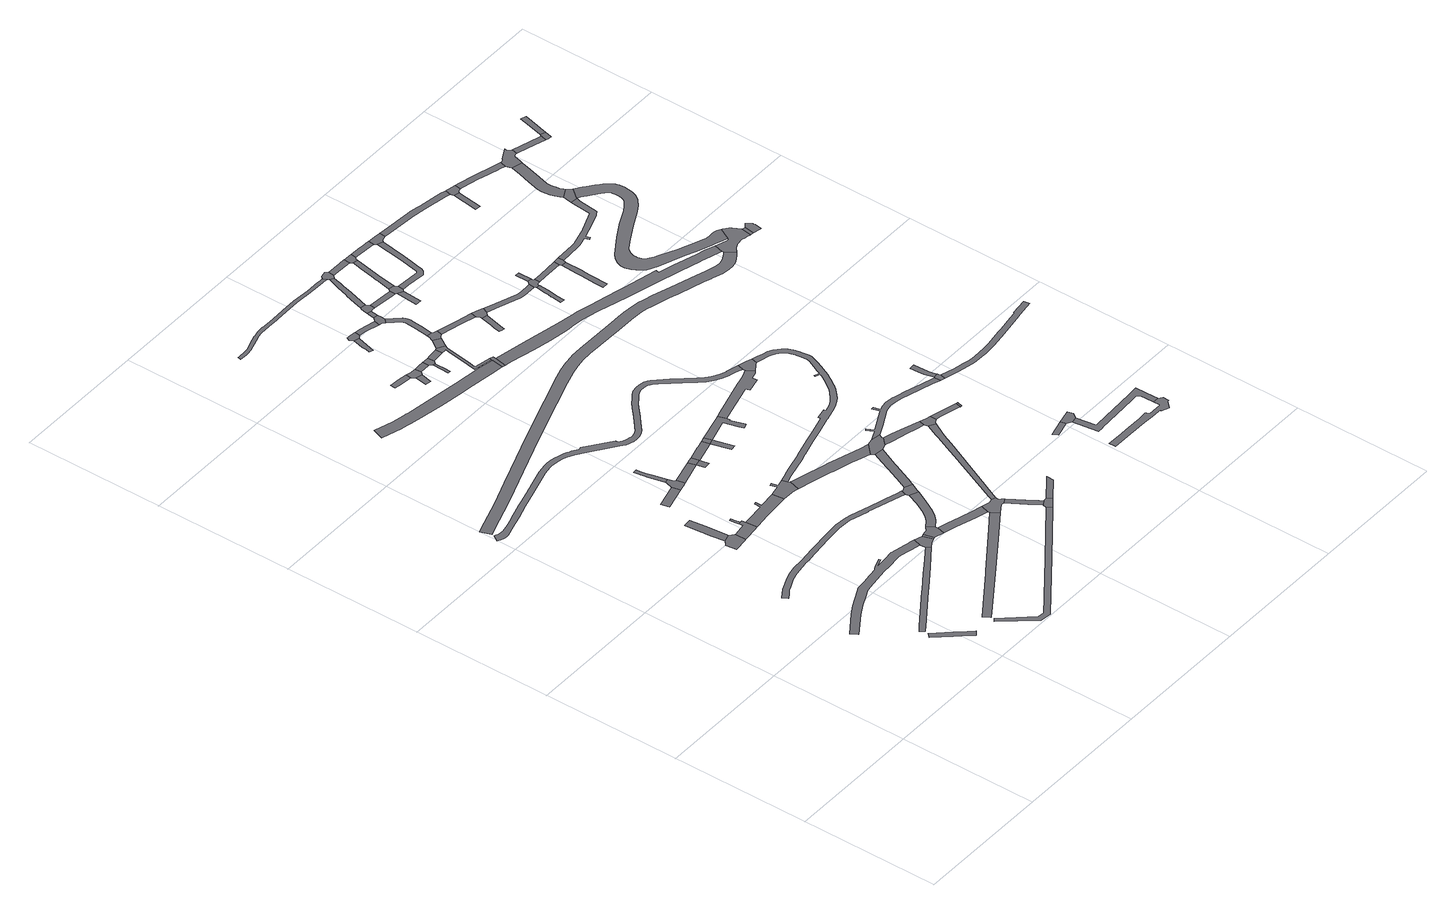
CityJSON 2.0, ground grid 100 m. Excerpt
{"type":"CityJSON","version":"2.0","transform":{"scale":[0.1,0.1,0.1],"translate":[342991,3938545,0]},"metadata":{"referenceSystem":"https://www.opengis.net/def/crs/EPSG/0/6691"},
"CityObjects":{
"road1":{"type":"Road","attributes":{"RoadStructureAttribute.sectionType":"1"},"geometry":[{"type":"MultiSurface","lod":"1","boundaries":[[[0,1,2,3,4,5,6,7]]]}]},
"road2":{"type":"Road","attributes":{"RoadStructureAttribute.sectionType":"1"},"geometry":[{"type":"MultiSurface","lod":"1","boundaries":[[[8,9,10,11,12,13,14,15,16,17,18,19,20,21,22,23,24,25,26,27,28,29,30,31,32,33,34,35,36,37,38,39,40,41,42,43,44,45]]]}]},
"road3":{"type":"Road","attributes":{"RoadStructureAttribute.sectionType":"1"},"geometry":[{"type":"MultiSurface","lod":"1","boundaries":[[[46,47,48,49,50,51,52,53,54,55,56,57,58,59]]]}]},
"road4":{"type":"Road","geometry":[{"type":"MultiSurface","lod":"1","boundaries":[[[60,61,62,63,64,65,66,67,68]]]}]},
"road5":{"type":"Road","attributes":{"RoadStructureAttribute.sectionType":"1"},"geometry":[{"type":"MultiSurface","lod":"1","boundaries":[[[69,70,71,72,66,65,73,74,75]]]}]},
"road6":{"type":"Road","geometry":[{"type":"MultiSurface","lod":"1","boundaries":[[[76,77,78,79,80,81,64,63,82,83,84]]]}]},
"road7":{"type":"Road","geometry":[{"type":"MultiSurface","lod":"1","boundaries":[[[85,86,87,88,89,79,78]]]}]},
"road8":{"type":"Road","attributes":{"RoadStructureAttribute.sectionType":"1"},"geometry":[{"type":"MultiSurface","lod":"1","boundaries":[[[90,91,92,93,94,95,96,97,98,99,100,101,102,103,104,105,106,107,108,109,110,111,112,113,114,115,116,117,118,119,120,121,122,123,124,125,126,127,128,129,130,131,132,133,134]]]}]},
"road9":{"type":"Road","attributes":{"RoadStructureAttribute.sectionType":"1"},"geometry":[{"type":"MultiSurface","lod":"1","boundaries":[[[135,136,137,138]]]}]},
"road10":{"type":"Road","attributes":{"RoadStructureAttribute.sectionType":"1"},"geometry":[{"type":"MultiSurface","lod":"1","boundaries":[[[139,140,141,142,143,144,145,146,147,148]]]}]},
"road11":{"type":"Road","geometry":[{"type":"MultiSurface","lod":"1","boundaries":[[[149,150,151,152,153,154,155,156,157,158,159,160,161,162,76,84]]]}]},
"road12":{"type":"Road","attributes":{"RoadStructureAttribute.sectionType":"1"},"geometry":[{"type":"MultiSurface","lod":"1","boundaries":[[[163,164,165,166,167,168,169,170,171,172,173,174,175,176]]]}]},
"road13":{"type":"Road","geometry":[{"type":"MultiSurface","lod":"1","boundaries":[[[177,178,179,180,181,182,183,184,185,186,187,188,135,138]]]}]},
"road14":{"type":"Road","attributes":{"RoadStructureAttribute.sectionType":"1"},"geometry":[{"type":"MultiSurface","lod":"1","boundaries":[[[189,190,191,192,193,194,195,196,197,198,199,184,183]]]}]},
"road15":{"type":"Road","geometry":[{"type":"MultiSurface","lod":"1","boundaries":[[[20,19,59,58,200,201,202,203]]]}]},
"road16":{"type":"Road","attributes":{"RoadStructureAttribute.sectionType":"1"},"geometry":[{"type":"MultiSurface","lod":"1","boundaries":[[[202,204,205,203]]]}]},
"road17":{"type":"Road","geometry":[{"type":"MultiSurface","lod":"1","boundaries":[[[206,207,208,209,210,205,204,211]]]}]},
"road18":{"type":"Road","attributes":{"RoadStructureAttribute.sectionType":"1"},"geometry":[{"type":"MultiSurface","lod":"1","boundaries":[[[212,213,180,179,212,214,215,216]]]}]},
"road19":{"type":"Road","attributes":{"RoadStructureAttribute.sectionType":"1"},"geometry":[{"type":"MultiSurface","lod":"1","boundaries":[[[217,218,219,220,221,222,223,224,225,226,227,228,229,230,231,232,233,234,235,236,237,238,239,240,241,242,243,244,245,246,247,248,249,250,251,252,253,254,255,256,257,258,259,260,261,262,263,264,265,266,267,268,269,270,271,272,273,274,275,276,277,278,279,280,281,282,283,284,285,286,287,288,289,290,291,292,293,294,295,296,297,298,299,300,301,302,303,304,305,306,307,308,309,310,311,312,313,314,315,316,317,318,319,320,321,322,323,324,325,326,327,328,329,330,331,332,333,334,335,336,337,338,339,340,341,342]]]}]},
"road20":{"type":"Road","geometry":[{"type":"MultiSurface","lod":"1","boundaries":[[[343,344,345,346,347,348,349,350,351,352,353,354,154,153,355,356,357,358]]]}]},
"road21":{"type":"Road","geometry":[{"type":"MultiSurface","lod":"1","boundaries":[[[212,216,359,360,213]]]}]},
"road22":{"type":"Road","attributes":{"function":"3","RoadStructureAttribute.sectionType":"1"},"geometry":[{"type":"MultiSurface","lod":"1","boundaries":[[[361,362,363,364,365,366,367,368,369,370,371,372,373,374,375,376,377,378,379,380,381,382]]]}]},
"road23":{"type":"Road","attributes":{"RoadStructureAttribute.sectionType":"1"},"geometry":[{"type":"MultiSurface","lod":"1","boundaries":[[[383,384,385,386,206,211,387,388,389,390]]]}]},
"road24":{"type":"Road","attributes":{"RoadStructureAttribute.sectionType":"1"},"geometry":[{"type":"MultiSurface","lod":"1","boundaries":[[[391,392,393,394,395,208,207,396,397,398,399,400]]]}]},
"road25":{"type":"Road","attributes":{"RoadStructureAttribute.sectionType":"1"},"geometry":[{"type":"MultiSurface","lod":"1","boundaries":[[[401,402,403,404,405,406,407,408]]]}]},
"road26":{"type":"Road","attributes":{"RoadStructureAttribute.sectionType":"1"},"geometry":[{"type":"MultiSurface","lod":"1","boundaries":[[[409,410,411,359,216,412,413]]]}]},
"road27":{"type":"Road","attributes":{"RoadStructureAttribute.sectionType":"1"},"geometry":[{"type":"MultiSurface","lod":"1","boundaries":[[[414,415,416,417]]]}]},
"road28":{"type":"Road","geometry":[{"type":"MultiSurface","lod":"1","boundaries":[[[418,419,408,407,414,417,420,421]]]}]},
"road29":{"type":"Road","geometry":[{"type":"MultiSurface","lod":"1","boundaries":[[[422,423,424,425,111,110,391,400]]]}]},
"road30":{"type":"Road","geometry":[{"type":"MultiSurface","lod":"1","boundaries":[[[426,427,428,412]]]}]},
"road31":{"type":"Road","geometry":[{"type":"MultiSurface","lod":"1","boundaries":[[[412,428,429,413]]]}]},
"road32":{"type":"Road","attributes":{"RoadStructureAttribute.sectionType":"1"},"geometry":[{"type":"MultiSurface","lod":"1","boundaries":[[[357,430,431,432,433,434,435,436,437,438,439,440,441,442,443,444,445,446,358]]]}]},
"road33":{"type":"Road","attributes":{"RoadStructureAttribute.sectionType":"1"},"geometry":[{"type":"MultiSurface","lod":"1","boundaries":[[[420,447,448,449,450,451,421]]]}]},
"road34":{"type":"Road","geometry":[{"type":"MultiSurface","lod":"1","boundaries":[[[143,142,452,453,454,455,456,457,458,459,460,383,390]]]}]},
"road35":{"type":"Road","geometry":[{"type":"MultiSurface","lod":"1","boundaries":[[[461,462,463,464,465,466]]]}]},
"road36":{"type":"Road","geometry":[{"type":"MultiSurface","lod":"1","boundaries":[[[450,449,466,465,467,468]]]}]},
"road37":{"type":"Road","attributes":{"RoadStructureAttribute.sectionType":"1"},"geometry":[{"type":"MultiSurface","lod":"1","boundaries":[[[469,470,471,472,473,474,475]]]}]},
"road38":{"type":"Road","geometry":[{"type":"MultiSurface","lod":"1","boundaries":[[[476,477,478,479,480,481,482,483,484,485,486,487,429,428]]]}]},
"road39":{"type":"Road","attributes":{"RoadStructureAttribute.sectionType":"1"},"geometry":[{"type":"MultiSurface","lod":"1","boundaries":[[[453,488,489,490,491,492,454]]]}]},
"road40":{"type":"Road","attributes":{"RoadStructureAttribute.sectionType":"1"},"geometry":[{"type":"MultiSurface","lod":"1","boundaries":[[[423,493,494,495,496,497,498,499,500,501,502,503,504,505,424]]]}]},
"road41":{"type":"Road","geometry":[{"type":"MultiSurface","lod":"1","boundaries":[[[506,507,508,509,510,511,469,475,512,513,514]]]}]},
"road42":{"type":"Road","attributes":{"RoadStructureAttribute.sectionType":"1"},"geometry":[{"type":"MultiSurface","lod":"1","boundaries":[[[467,515,516,517,468]]]}]},
"road43":{"type":"Road","attributes":{"RoadStructureAttribute.sectionType":"1"},"geometry":[{"type":"MultiSurface","lod":"1","boundaries":[[[518,519,520,521,522,523,524,525,526,527,528,529,530,531,532,533,534,535,536,537,538,539,540,541,542,543,544,545,546,547,548,549,550,551,552,553,554,555,556,557,558,559,560]]]}]},
"road44":{"type":"Road","geometry":[{"type":"MultiSurface","lod":"1","boundaries":[[[561,490,489,168,167,562,563]]]}]},
"road45":{"type":"Road","attributes":{"RoadStructureAttribute.sectionType":"1"},"geometry":[{"type":"MultiSurface","lod":"1","boundaries":[[[564,565,566,567,568,569,570,571,572,573,574,575,576,577,578,579,580,581,582,583,584,585,586,587,588,589,590,591,592,593,594,595,596,597,598,599,600,601,602,603,604,605,606,607,608,609,610,611,612,613,614,615,616,617,618,619,620,621,622,623,624,625,626,627,628,629]]]}]},
"road46":{"type":"Road","attributes":{"RoadStructureAttribute.sectionType":"1"},"geometry":[{"type":"MultiSurface","lod":"1","boundaries":[[[516,515,630,631,632,633,634,635,636,637,638,639,640,641,642,643,644,645,646]]]}]},
"road47":{"type":"Road","geometry":[{"type":"MultiSurface","lod":"1","boundaries":[[[647,648,649,636,635,372,371]]]}]},
"road48":{"type":"Road","attributes":{"RoadStructureAttribute.sectionType":"1"},"geometry":[{"type":"MultiSurface","lod":"1","boundaries":[[[650,651,652,653,654,655,506,514]]]}]},
"road49":{"type":"Road","geometry":[{"type":"MultiSurface","lod":"1","boundaries":[[[645,656,657,658,659,660,646]]]}]},
"road50":{"type":"Road","attributes":{"RoadStructureAttribute.sectionType":"1"},"geometry":[{"type":"MultiSurface","lod":"1","boundaries":[[[661,662,663,561,563]]]}]},
"road51":{"type":"Road","geometry":[{"type":"MultiSurface","lod":"1","boundaries":[[[664,437,436,499,498,665,666,667,668,669,670]]]}]},
"road52":{"type":"Road","geometry":[{"type":"MultiSurface","lod":"1","boundaries":[[[671,672,673,659,658,674,675,676,677,678]]]}]},
"road53":{"type":"Road","geometry":[{"type":"MultiSurface","lod":"1","boundaries":[[[679,680,681,682,683,652,651,684,685]]]}]},
"road54":{"type":"Road","attributes":{"RoadStructureAttribute.sectionType":"1"},"geometry":[{"type":"MultiSurface","lod":"1","boundaries":[[[686,687,688,689,690,691,459,458,692,693,694,695,696,697]]]}]},
"road55":{"type":"Road","attributes":{"RoadStructureAttribute.sectionType":"1"},"geometry":[{"type":"MultiSurface","lod":"1","boundaries":[[[698,699,700,701,702,703,704,705,679,685,706,707,708,709,710,711,712,713,671,678]]]}]},
"road56":{"type":"Road","attributes":{"RoadStructureAttribute.sectionType":"1"},"geometry":[{"type":"MultiSurface","lod":"1","boundaries":[[[714,715,682,681,716,717]]]}]},
"road57":{"type":"Road","geometry":[{"type":"MultiSurface","lod":"1","boundaries":[[[718,719,720,721,722,723,724,725,726,727,728,729,730,731,732,733,734,735,736,737,738,739,740,741,742,743,744,745,746,747,748,749,750,751,752,753,754,755,756,757,758,759,760,345,344,761,762,763,764,765,766,767,768,769,770,771,772,773,774,775,776,777,778,779,780,781,782,783,784,785,786,787,788,789,790,791,792,793,794,795,796]]]}]},
"road58":{"type":"Road","geometry":[{"type":"MultiSurface","lod":"1","boundaries":[[[797,798,799,800,801,714,717,802,803]]]}]},
"road59":{"type":"Road","attributes":{"RoadStructureAttribute.sectionType":"1"},"geometry":[{"type":"MultiSurface","lod":"1","boundaries":[[[484,804,805,806,807,808,809,810,811,812,813,814,815,816,817,485]]]}]},
"road60":{"type":"Road","geometry":[{"type":"MultiSurface","lod":"1","boundaries":[[[818,819,820,666,665,821,822,823,824,825]]]}]},
"road61":{"type":"Road","attributes":{"RoadStructureAttribute.sectionType":"1"},"geometry":[{"type":"MultiSurface","lod":"1","boundaries":[[[675,826,827,828,829,676]]]}]},
"road62":{"type":"Road","attributes":{"RoadStructureAttribute.sectionType":"1"},"geometry":[{"type":"MultiSurface","lod":"1","boundaries":[[[830,831,832,833,834,799,798,835,836,837,838,839,840,841,842]]]}]},
"road63":{"type":"Road","attributes":{"RoadStructureAttribute.sectionType":"1"},"geometry":[{"type":"MultiSurface","lod":"1","boundaries":[[[843,844,845,846,797,803]]]}]},
"road64":{"type":"Road","attributes":{"RoadStructureAttribute.sectionType":"1"},"geometry":[{"type":"MultiSurface","lod":"1","boundaries":[[[847,848,849,850,851,852,853,854,855,856]]]}]},
"road65":{"type":"Road","attributes":{"RoadStructureAttribute.sectionType":"1"},"geometry":[{"type":"MultiSurface","lod":"1","boundaries":[[[857,858,859,860]]]}]},
"road66":{"type":"Road","geometry":[{"type":"MultiSurface","lod":"1","boundaries":[[[697,696,861,862,863,864,865,818,825]]]}]},
"road67":{"type":"Road","geometry":[{"type":"MultiSurface","lod":"1","boundaries":[[[841,866,867,868,869,870,871,539,538,872,873,842]]]}]},
"road68":{"type":"Road","geometry":[{"type":"MultiSurface","lod":"1","boundaries":[[[827,874,847,856,875,876,877,828]]]}]},
"road69":{"type":"Road","geometry":[{"type":"MultiSurface","lod":"1","boundaries":[[[878,879,880,881,882,883,845,844,857,860]]]}]},
"road70":{"type":"Road","attributes":{"RoadStructureAttribute.sectionType":"1"},"geometry":[{"type":"MultiSurface","lod":"1","boundaries":[[[884,885,886,887,888,889,890,891,892,893,894,895,896,897,898,899,900,901,902,903,904,905,906,907,908,909,910,911,912,913,914,915,916,664,670]]]}]},
"road71":{"type":"Road","attributes":{"RoadStructureAttribute.sectionType":"1"},"geometry":[{"type":"MultiSurface","lod":"1","boundaries":[[[866,917,918,919,920,921,867]]]}]},
"road72":{"type":"Road","attributes":{"RoadStructureAttribute.sectionType":"1"},"geometry":[{"type":"MultiSurface","lod":"1","boundaries":[[[882,922,923,924,925,926,927,928,929,930,931,932,933,934,883]]]}]},
"road73":{"type":"Road","geometry":[{"type":"MultiSurface","lod":"1","boundaries":[[[795,935,278,277,813,812,936,937,938,939,796]]]}]},
"road74":{"type":"Road","attributes":{"RoadStructureAttribute.sectionType":"1"},"geometry":[{"type":"MultiSurface","lod":"1","boundaries":[[[940,941,942,863,862,943,944,945,946,947,948]]]}]},
"road75":{"type":"Road","attributes":{"RoadStructureAttribute.sectionType":"1"},"geometry":[{"type":"MultiSurface","lod":"1","boundaries":[[[949,950,951,952,953,876,875,954,955,956,957,958,959]]]}]},
"road76":{"type":"Road","geometry":[{"type":"MultiSurface","lod":"1","boundaries":[[[928,927,960,961,962,919,918]]]}]},
"road77":{"type":"Road","geometry":[{"type":"MultiSurface","lod":"1","boundaries":[[[947,963,964,965,948]]]}]},
"road78":{"type":"Road","geometry":[{"type":"MultiSurface","lod":"1","boundaries":[[[966,967,968,969,970]]]}]},
"road79":{"type":"Road","attributes":{"RoadStructureAttribute.sectionType":"1"},"geometry":[{"type":"MultiSurface","lod":"1","boundaries":[[[971,972,973,974,975,976,977,978,979,880,879,980,981,982,983,984,985,986,987]]]}]},
"road80":{"type":"Road","attributes":{"RoadStructureAttribute.sectionType":"1"},"geometry":[{"type":"MultiSurface","lod":"1","boundaries":[[[988,989,990,991,992,993,994,962,961]]]}]},
"road81":{"type":"Road","attributes":{"RoadStructureAttribute.sectionType":"1"},"geometry":[{"type":"MultiSurface","lod":"1","boundaries":[[[995,996,997,998,999,1000,1001,1002,1003,1004,1005,1006,1007]]]}]},
"road82":{"type":"Road","geometry":[{"type":"MultiSurface","lod":"1","boundaries":[[[970,969,1008,1009,1010,1011]]]}]},
"road83":{"type":"Road","attributes":{"function":"3","RoadStructureAttribute.sectionType":"1"},"geometry":[{"type":"MultiSurface","lod":"1","boundaries":[[[1012,1013,1014,1015,1016,1017,1018,1019,1020,1021,1022,1023,1024,1025,1026,648,647,1027,1028,1029,1030,1031,1032,1033,1034,1035,1036,1037,1038,1039,1040,1041,1042,1043,1044,1045]]]}]},
"road84":{"type":"Road","geometry":[{"type":"MultiSurface","lod":"1","boundaries":[[[1006,1046,1047,1048,1049,1050,1051,1052,959,958,1053,1054,1007]]]}]},
"road85":{"type":"Road","geometry":[{"type":"MultiSurface","lod":"1","boundaries":[[[1051,1055,1056,1052]]]}]},
"road86":{"type":"Road","geometry":[{"type":"MultiSurface","lod":"1","boundaries":[[[1057,1058,1059,895,894,1060,1061]]]}]},
"road87":{"type":"Road","attributes":{"RoadStructureAttribute.sectionType":"1"},"geometry":[{"type":"MultiSurface","lod":"1","boundaries":[[[1062,1063,1064,1065,1066,1067,1068,1069,1070,1071,1072,1073,1059,1058]]]}]},
"road88":{"type":"Road","geometry":[{"type":"MultiSurface","lod":"1","boundaries":[[[1074,1075,1076,1077,1078,990,989,971,987]]]}]},
"road89":{"type":"Road","geometry":[{"type":"MultiSurface","lod":"1","boundaries":[[[1079,1080,1081,1082,1083,1084,1085,1086,1087,1088,1089,1090,1091,1092,1093,1094,1095,1096,1097,1098,1099,1100,1101,1102]]]}]},
"road90":{"type":"Road","attributes":{"RoadStructureAttribute.sectionType":"1"},"geometry":[{"type":"MultiSurface","lod":"1","boundaries":[[[1080,1103,1104,1105,1106,1107,1108,1109,1009,1008,1110,1111,1112,1113,1114,1115,1081]]]}]},
"road91":{"type":"Road","attributes":{"RoadStructureAttribute.sectionType":"1"},"geometry":[{"type":"MultiSurface","lod":"1","boundaries":[[[1116,1049,1048,1117,1118,1119]]]}]},
"road92":{"type":"Road","attributes":{"RoadStructureAttribute.sectionType":"1"},"geometry":[{"type":"MultiSurface","lod":"1","boundaries":[[[1120,1121,1122,1123,1124,1125,1126,1127,1128,1129,1130]]]}]},
"road93":{"type":"Road","geometry":[{"type":"MultiSurface","lod":"1","boundaries":[[[1118,1131,1120,1130,1132,1133,1134,1135,1119]]]}]},
"road94":{"type":"Road","attributes":{"RoadStructureAttribute.sectionType":"1"},"geometry":[{"type":"MultiSurface","lod":"1","boundaries":[[[1136,1137,1138,1139,1140,1141,1142,1143,1144,1145,1146,1147,1148,1149,1150,1151,1077,1076]]]}]},
"road95":{"type":"Road","attributes":{"RoadStructureAttribute.sectionType":"1"},"geometry":[{"type":"MultiSurface","lod":"1","boundaries":[[[1060,1152,1153,1154,1155,1156,1157,1158,1159,1160,1161,1162,1163,1164,1165,1166,1167,1168,1169,1170,1171,1172,1173,1174,1175,1176,1177,1061]]]}]},
"road96":{"type":"Road","geometry":[{"type":"MultiSurface","lod":"1","boundaries":[[[1178,1179,1180,1181,1182,1183,1135,1134,1184,1185,1186,1187,1188,1189,1190,1191,1192,1193,1194,1195,1196,1197,1198]]]}]},
"road97":{"type":"Road","attributes":{"RoadStructureAttribute.sectionType":"1"},"geometry":[{"type":"MultiSurface","lod":"1","boundaries":[[[1199,1200,1201,1202]]]}]},
"road98":{"type":"Road","geometry":[{"type":"MultiSurface","lod":"1","boundaries":[[[1203,1142,1141,1199,1202,1204,1205,1206,1207]]]}]},
"road99":{"type":"Road","attributes":{"RoadStructureAttribute.sectionType":"1"},"geometry":[{"type":"MultiSurface","lod":"1","boundaries":[[[1208,1209,1210,1211,1212,1213,1214,1215,1216,1217,1218,1219,1220,1221,1222,1223,1224,1225,1226,1227,1228,1229,1230,1231,1232,1233,1234,1235,1236,1237,1238,1239,1240,1241,1242,1243,1244,1245,1246,1247,1248,1249,1250,1251,1252,1253,1254,1255,1256,1257,1258,1259,1260,1261,1262,1263,1264,1265,1266,1267,1268,1269,1270,1271,1272,1273,1274,1275,1276,1277,1278,1279,1280,1281,1282,1283,1284,1285,1286,1287,1288,1289,1290,1291,1292,1293,1294,1295,1296,1297]]]}]},
"road100":{"type":"Road","geometry":[{"type":"MultiSurface","lod":"1","boundaries":[[[1298,1299,1300,1208,1297,1301,1302,1303,1304,1305,1306,1307,1045,1044,1308,1309,629,628,1310,1311,1312,1313,1314,1315,1316,1317,1318,1319]]]}]},
"road101":{"type":"Road","attributes":{"RoadStructureAttribute.sectionType":"1"},"geometry":[{"type":"MultiSurface","lod":"1","boundaries":[[[1320,1321,1322,1323,1324,1325,1326,1327,1328,1329,1203,1207]]]}]},
"road102":{"type":"Road","geometry":[{"type":"MultiSurface","lod":"1","boundaries":[[[1197,1258,1257,1330,1331,1332,1333,1334,1335,1198]]]}]},
"road103":{"type":"Road","attributes":{"RoadStructureAttribute.sectionType":"1"},"geometry":[{"type":"MultiSurface","lod":"1","boundaries":[[[1336,1337,1338,1339,1340,1341,1342,1343,1344,1332,1331,1345,1346,1347,1348,1349,1350,1351,1352,1353,1354]]]}]},
"road104":{"type":"Road","attributes":{"RoadStructureAttribute.sectionType":"1"},"geometry":[{"type":"MultiSurface","lod":"1","boundaries":[[[1355,1356,1319,1318,1357]]]}]},
"road105":{"type":"Road","geometry":[{"type":"MultiSurface","lod":"1","boundaries":[[[1358,1359,1355,1357,1360,1361,1362,1363,1364,1365]]]}]},
"road106":{"type":"Road","geometry":[{"type":"MultiSurface","lod":"1","boundaries":[[[1366,1367,1368,1326,1325,1354,1353,1369,1370,1371,1372,1373,1374,1375,1376,1377]]]}]},
"road107":{"type":"Road","attributes":{"RoadStructureAttribute.sectionType":"1"},"geometry":[{"type":"MultiSurface","lod":"1","boundaries":[[[1378,1379,1373,1372,1380,1381,1382]]]}]},
"road108":{"type":"Road","geometry":[{"type":"MultiSurface","lod":"1","boundaries":[[[1381,1383,1384,1385,1386,1387,1388,1389,1382]]]}]},
"road109":{"type":"Road","attributes":{"RoadStructureAttribute.sectionType":"1"},"geometry":[{"type":"MultiSurface","lod":"1","boundaries":[[[1390,1391,1392,1393,1387,1386]]]}]}
},
"vertices":[
[875,467,0],[971,355,0],[1006,315,0],[1065,246,0],[1099,273,0],[1027,354,0],[1006,378,0],[902,495,0],
[791,932,0],[869,976,0],[947,1014,0],[1004,1042,0],[1076,1051,0],[1210,1068,0],[1232,1070,0],[1251,1072,0],[1377,1085,0],[1392,1082,0],[1527,1054,0],[1546,1052,0],[1562,1106,0],[1540,1112,0],[1508,1119,0],[1492,1122,0],[1385,1145,0],[1380,1146,0],[1311,1140,0],[1240,1131,0],[1229,1131,0],[1228,1135,0],[1286,1156,0],[1282,1167,0],[1224,1147,0],[1200,1134,0],[1197,1133,0],[1186,1125,0],[1084,1112,0],[1062,1109,0],[987,1100,0],[913,1064,0],[858,1038,0],[841,1029,0],[835,1026,0],[759,983,0],[603,874,0],[635,827,0],
[1410,913,0],[1337,864,0],[1213,779,0],[1195,767,0],[924,580,0],[882,548,0],[903,520,0],[947,548,0],[1217,734,0],[1254,759,0],[1355,830,0],[1414,871,0],[1568,978,0],[1548,1007,0],
[827,1918,0],[928,1932,0],[937,1933,0],[938,1933,0],[938,2014,0],[906,2041,0],[849,2024,0],[823,2002,0],[817,1997,0],
[828,2200,0],[829,2195,0],[834,2143,0],[837,2116,0],[888,2202,0],[874,2319,0],[817,2312,0],
[1067,2032,0],[1063,2062,0],[1051,2060,0],[1031,2057,0],[1035,2026,0],[945,2014,0],[955,1935,0],[1046,1947,0],[1078,1951,0],
[1045,2088,0],[1041,2127,0],[1023,2124,0],[1027,2087,0],[1028,2077,0],
[685,1406,0],[713,1425,0],[744,1439,0],[811,1468,0],[864,1484,0],[973,1501,0],[976,1501,0],[1021,1504,0],[1022,1504,0],[1103,1513,0],[1157,1520,0],[1257,1533,0],[1333,1538,0],[1376,1540,0],[1470,1535,0],[1511,1524,0],[1599,1499,0],[1606,1497,0],[1607,1497,0],[1839,1429,0],[1877,1417,0],[1888,1453,0],[1856,1462,0],[1776,1485,0],[1738,1495,0],[1738,1496,0],[1731,1498,0],[1606,1536,0],[1517,1561,0],[1476,1572,0],[1383,1577,0],[1315,1572,0],[1264,1569,0],[1236,1566,0],[1166,1558,0],[1107,1551,0],[987,1540,0],[898,1533,0],[844,1522,0],[800,1507,0],[693,1460,0],[690,1458,0],[662,1440,0],[624,1416,0],[647,1381,0],
[1059,2598,0],[888,2553,0],[903,2495,0],[1072,2540,0],
[1299,306,0],[1649,543,0],[1881,700,0],[2090,842,0],[2053,897,0],[1921,804,0],[1594,576,0],[1573,561,0],[1228,325,0],[1260,279,0],
[1100,1954,0],[1125,1957,0],[1213,1966,0],[1233,1969,0],[1391,1981,0],[1380,2067,0],[1257,2052,0],[1257,2053,0],[1258,2100,0],[1244,2097,0],[1241,2051,0],[1241,2050,0],[1226,2048,0],[1115,2037,0],
[1423,16,0],[1501,7,0],[1942,334,0],[2315,610,0],[2329,620,0],[2306,651,0],[2301,648,0],[1911,360,0],[1616,142,0],[1600,130,0],[1488,47,0],[1443,54,0],[1263,261,0],[1238,240,0],
[1105,2548,0],[1116,2551,0],[1144,2559,0],[1128,2617,0],[1119,2622,0],[1112,2641,0],[1106,2667,0],[1076,2659,0],[1075,2654,0],[1075,2644,0],[1069,2629,0],[1066,2616,0],
[1084,2757,0],[1070,2810,0],[1068,2817,0],[1063,2839,0],[1059,2873,0],[1032,2872,0],[1035,2851,0],[1037,2842,0],[1040,2825,0],[1044,2801,0],[1048,2773,0],
[1604,1003,0],[1616,1008,0],[1645,1019,0],[1619,1089,0],
[1655,1023,0],[1638,1093,0],
[1741,1060,0],[1742,1080,0],[1707,1128,0],[1677,1103,0],[1664,1100,0],[1726,1003,0],
[1322,2608,0],[1306,2664,0],[1337,2550,0],[1382,2556,0],[1372,2620,0],
[2,3141,0],[10,3136,0],[21,3130,0],[44,3120,0],[66,3118,0],[84,3120,0],[164,3143,0],[205,3153,0],[207,3154,0],[260,3171,0],[370,3205,0],[407,3217,0],[523,3249,0],[573,3263,0],[692,3298,0],[753,3309,0],[780,3310,0],[816,3307,0],[841,3304,0],[870,3297,0],[905,3285,0],[915,3280,0],[945,3263,0],[1009,3218,0],[1118,3141,0],[1183,3094,0],[1216,3069,0],[1272,3052,0],[1297,3050,0],[1321,3052,0],[1341,3056,0],[1361,3065,0],[1378,3076,0],[1472,3158,0],[1480,3164,0],[1482,3166,0],[1548,3228,0],[1576,3252,0],[1613,3278,0],[1635,3293,0],[1660,3308,0],[1685,3315,0],[1693,3316,0],[1716,3315,0],[1734,3313,0],[1747,3309,0],[1761,3302,0],[1772,3294,0],[1798,3267,0],[1852,3210,0],[1898,3157,0],[1910,3143,0],[1960,3083,0],[1994,3046,0],[2034,3015,0],[2080,2989,0],[2133,2968,0],[2144,2965,0],[2182,2955,0],[2218,2942,0],[2226,2939,0],[2239,2983,0],[2239,2984,0],[2192,2995,0],[2148,3007,0],[2146,3007,0],[2097,3025,0],[2056,3048,0],[2022,3076,0],[1989,3112,0],[1940,3169,0],[1882,3237,0],[1827,3295,0],[1799,3324,0],[1781,3337,0],[1761,3346,0],[1743,3352,0],[1719,3355,0],[1691,3356,0],[1677,3354,0],[1644,3345,0],[1613,3327,0],[1589,3310,0],[1552,3283,0],[1521,3258,0],[1454,3195,0],[1454,3194,0],[1354,3108,0],[1342,3100,0],[1329,3095,0],[1297,3090,0],[1285,3091,0],[1258,3097,0],[1233,3106,0],[1204,3127,0],[1206,3146,0],[1024,3275,0],[1002,3272,0],[963,3299,0],[951,3306,0],[936,3315,0],[919,3323,0],[881,3335,0],[849,3343,0],[820,3347,0],[781,3350,0],[749,3349,0],[683,3337,0],[562,3302,0],[561,3302,0],[526,3292,0],[504,3286,0],[502,3285,0],[396,3255,0],[350,3241,0],[223,3201,0],[195,3192,0],[154,3181,0],[98,3170,0],[62,3173,0],[46,3178,0],[40,3180,0],[37,3181,0],[32,3182,0],[28,3184,0],[26,3186,0],
[1535,2052,0],[1534,2065,0],[1524,2104,0],[1479,2091,0],[1470,2088,0],[1470,2089,0],[1459,2136,0],[1444,2129,0],[1456,2085,0],[1456,2084,0],[1439,2079,0],[1391,2069,0],[1468,1980,0],[1475,1979,0],[1518,1971,0],[1542,2050,0],
[1357,2677,0],[1324,2669,0],
[400,4291,0],[497,4261,0],[551,4251,0],[584,4245,0],[596,4242,0],[633,4236,0],[822,4200,0],[1006,4176,0],[1064,4168,0],[1247,4144,0],[1347,4128,0],[1360,4215,0],[1260,4232,0],[1048,4263,0],[842,4292,0],[648,4321,0],[629,4324,0],[603,4329,0],[518,4345,0],[393,4385,0],[387,4386,0],[355,4306,0],
[2069,971,0],[1991,992,0],[1849,1032,0],[1831,1037,0],[1795,985,0],[1815,979,0],[1969,933,0],[2051,909,0],
[1886,1392,0],[1851,1309,0],[1807,1223,0],[1778,1186,0],[1753,1161,0],[1792,1115,0],[1823,1146,0],[1858,1191,0],[1905,1283,0],[1944,1364,0],
[871,4561,0],[791,4569,0],[789,4531,0],[817,4527,0],[862,4520,0],[909,4515,0],[920,4513,0],[927,4551,0],
[1509,2717,0],[1468,2707,0],[1457,2704,0],[1535,2665,0],[1520,2720,0],
[940,4486,0],[926,4401,0],[970,4395,0],[986,4473,0],
[995,4541,0],[968,4543,0],[1006,4495,0],[1005,4542,0],
[1953,1382,0],[1980,1438,0],[1929,1462,0],[1902,1449,0],
[1572,2525,0],[1611,2534,0],[1574,2677,0],
[1559,2731,0],
[1629,1944,0],[1682,1930,0],[1767,1908,0],[1787,1902,0],[1928,1860,0],[1956,1851,0],[2052,1822,0],[2119,1889,0],[2071,1900,0],[1975,1929,0],[1951,1936,0],[1888,1955,0],[1830,1973,0],[1789,1985,0],[1650,2021,0],[1560,2045,0],[1549,2048,0],
[1049,4497,0],[1080,4498,0],[1085,4498,0],[1084,4543,0],[1048,4542,0],
[2156,886,0],[2179,884,0],[2216,904,0],[2202,917,0],[2186,932,0],[2189,952,0],[2189,954,0],[2159,964,0],[2132,956,0],
[1100,4358,0],[1119,4358,0],[1119,4380,0],[1119,4386,0],[1120,4475,0],[1103,4479,0],
[1139,4499,0],[1135,4545,0],
[993,5006,0],[980,4956,0],[972,4928,0],[974,4899,0],[963,4867,0],[994,4857,0],[1031,4994,0],
[1745,2727,0],[1754,2696,0],[1775,2622,0],[1783,2592,0],[1820,2601,0],[1817,2610,0],[1788,2705,0],[1795,2707,0],[1790,2731,0],[1774,2789,0],[1732,2777,0],[1719,2773,0],
[2261,758,0],[2312,679,0],[2345,701,0],[2328,728,0],[2320,743,0],
[1985,1450,0],[2006,1492,0],[2027,1542,0],[2065,1630,0],[2069,1640,0],[2135,1787,0],[2069,1796,0],[2039,1720,0],[2009,1653,0],[2007,1647,0],[1950,1512,0],[1943,1496,0],[1942,1493,0],
[1063,5050,0],[1016,5056,0],[1011,5056,0],[1002,5056,0],[988,5056,0],[980,5032,0],[1032,4995,0],[1038,4999,0],[1058,5010,0],
[1232,4505,0],[1230,4556,0],[1161,4548,0],
[430,5452,0],[447,5450,0],[484,5450,0],[503,5450,0],[535,5455,0],[595,5475,0],[662,5496,0],[665,5497,0],[704,5505,0],[752,5507,0],[817,5505,0],[822,5505,0],[829,5504,0],[961,5506,0],[1073,5508,0],[1200,5500,0],[1207,5500,0],[1221,5499,0],[1321,5498,0],[1331,5498,0],[1362,5495,0],[1349,5523,0],[1331,5523,0],[1304,5523,0],[1238,5524,0],[1201,5525,0],[1074,5533,0],[961,5533,0],[867,5530,0],[829,5530,0],[825,5530,0],[806,5530,0],[757,5532,0],[752,5532,0],[701,5530,0],[657,5520,0],[653,5519,0],[587,5499,0],[539,5483,0],[529,5479,0],[501,5475,0],[448,5475,0],[433,5477,0],
[2373,702,0],[2374,653,0],[2397,670,0],
[3036,3705,0],[2986,3677,0],[2968,3672,0],[2951,3670,0],[2909,3672,0],[2843,3692,0],[2776,3712,0],[2588,3770,0],[2459,3810,0],[2387,3828,0],[2346,3838,0],[2296,3847,0],[2214,3853,0],[2191,3853,0],[2066,3854,0],[1777,3856,0],[1696,3853,0],[1683,3851,0],[1616,3842,0],[1543,3825,0],[1440,3793,0],[1242,3723,0],[1033,3651,0],[802,3567,0],[597,3491,0],[539,3470,0],[338,3394,0],[275,3372,0],[89,3309,0],[27,3288,0],[3,3279,0],[32,3205,0],[162,3250,0],[315,3302,0],[365,3318,0],[533,3382,0],[624,3416,0],[829,3491,0],[1060,3576,0],[1268,3647,0],[1465,3717,0],[1530,3737,0],[1564,3748,0],[1631,3763,0],[1703,3773,0],[1778,3776,0],[2065,3774,0],[2187,3773,0],[2211,3773,0],[2286,3767,0],[2329,3760,0],[2368,3750,0],[2437,3733,0],[2495,3715,0],[2564,3693,0],[2754,3636,0],[2799,3621,0],[2811,3617,0],[2883,3593,0],[2940,3589,0],[2972,3588,0],[2997,3592,0],[3021,3599,0],[3073,3631,0],[3098,3652,0],[3047,3714,0],
[1260,4506,0],[1268,4515,0],[1266,4485,0],[1237,4308,0],[1226,4249,0],[1360,4223,0],[1364,4239,0],[1254,4263,0],[1248,4265,0],[1248,4271,0],[1253,4305,0],[1285,4484,0],[1287,4511,0],[1287,4512,0],[1290,4517,0],[1297,4530,0],[1241,4561,0],
[1371,4124,0],[1385,4211,0],[1390,4234,0],
[1100,5004,0],[1208,4977,0],[1218,5018,0],[1153,5033,0],[1107,5043,0],[1100,5044,0],
[1304,4543,0],[1324,4573,0],[1338,4593,0],[1289,4627,0],[1270,4600,0],
[2541,777,0],[2543,830,0],[2515,808,0],
[2169,1897,0],[2176,1804,0],[2227,1854,0],[2226,1863,0],[2227,1872,0],[2232,1881,0],[2236,1887,0],
[1303,4678,0],[1301,4656,0],[1293,4638,0],[1344,4602,0],[1370,4618,0],[1380,4657,0],[1355,4663,0],[1343,4674,0],
[1277,4984,0],[1276,5020,0],[1277,5040,0],[1242,5042,0],[1241,5038,0],[1228,4972,0],[1248,4956,0],
[2444,1607,0],[2435,1585,0],[2405,1516,0],[2392,1488,0],[2353,1400,0],[2173,996,0],[2412,1435,0],[2436,1487,0],[2471,1568,0],[2490,1602,0],[2531,1676,0],[2485,1701,0],
[1344,4679,0],[1355,4766,0],[1362,4826,0],[1363,4851,0],[1361,4871,0],[1359,4885,0],[1351,4903,0],[1314,4943,0],[1286,4917,0],[1317,4881,0],[1320,4873,0],[1321,4866,0],[1323,4850,0],[1322,4829,0],[1316,4771,0],[1304,4682,0],
[1251,5100,0],[1249,5089,0],[1279,5065,0],[1282,5093,0],
[2354,2904,0],[2360,2903,0],[2425,2888,0],[2467,2870,0],[2498,2841,0],[2513,2819,0],[2525,2793,0],[2533,2763,0],[2534,2755,0],[2537,2737,0],[2541,2699,0],[2541,2682,0],[2534,2658,0],[2525,2635,0],[2493,2567,0],[2480,2538,0],[2445,2552,0],[2442,2544,0],[2475,2529,0],[2469,2515,0],[2439,2465,0],[2422,2438,0],[2413,2424,0],[2392,2396,0],[2371,2376,0],[2333,2343,0],[2309,2326,0],[2273,2308,0],[2249,2301,0],[2223,2293,0],[2216,2307,0],[2154,2293,0],[2139,2290,0],[2141,2270,0],[2052,2247,0],[1999,2233,0],[1920,2212,0],[1801,2178,0],[1756,2165,0],[1660,2141,0],[1646,2137,0],[1594,2123,0],[1589,2122,0],[1586,2079,0],[1767,2126,0],[1806,2138,0],[1807,2138,0],[1931,2173,0],[2041,2202,0],[2152,2232,0],[2162,2235,0],[2269,2266,0],[2287,2271,0],[2330,2292,0],[2358,2311,0],[2398,2347,0],[2421,2369,0],[2445,2398,0],[2447,2403,0],[2473,2444,0],[2485,2464,0],[2504,2496,0],[2540,2572,0],[2562,2620,0],[2572,2646,0],[2581,2676,0],[2581,2701,0],[2576,2743,0],[2572,2770,0],[2563,2806,0],[2548,2839,0],[2528,2867,0],[2490,2904,0],[2456,2921,0],[2421,2930,0],[2378,2942,0],[2370,2944,0],[2342,2953,0],[2329,2910,0],
[1324,5135,0],[1311,5162,0],[1268,5166,0],[1265,5158,0],[1258,5129,0],[1302,5097,0],[1321,5095,0],
[1871,2753,0],[2081,2811,0],[2085,2812,0],[2096,2783,0],[2134,2792,0],[2201,2807,0],[2196,2844,0],[2242,2857,0],[2260,2869,0],[2225,2920,0],[2172,2900,0],[2140,2891,0],[2089,2876,0],[1818,2801,0],
[2490,1770,0],[2357,1815,0],[2294,1835,0],[2226,1791,0],[2313,1768,0],[2334,1763,0],[2437,1738,0],[2476,1729,0],
[1521,4581,0],[1629,4549,0],[1639,4593,0],[1530,4618,0],
[1356,5445,0],[1338,5392,0],[1313,5312,0],[1311,5304,0],[1286,5223,0],[1323,5207,0],[1324,5211,0],[1352,5302,0],[1353,5303,0],[1374,5379,0],[1382,5407,0],[1398,5468,0],[1369,5483,0],
[1482,5080,0],[1504,5078,0],[1506,5118,0],[1485,5120,0],
[1643,4512,0],[1621,4416,0],[1621,4415,0],[1618,4405,0],[1617,4397,0],[1606,4350,0],[1625,4345,0],[1644,4341,0],[1659,4404,0],[1682,4503,0],
[1517,5071,0],[1505,4915,0],[1545,4912,0],[1556,5050,0],
[2538,1689,0],[2564,1701,0],[2565,1747,0],[2538,1754,0],[2515,1762,0],
[1415,5486,0],[1423,5530,0],[1405,5548,0],[1363,5539,0],[1357,5529,0],[1353,5525,0],[1365,5493,0],[1368,5490,0],
[1646,4524,0],[1706,4522,0],[1721,4564,0],[1678,4579,0],
[1560,5058,0],[1571,5067,0],[1574,5107,0],[1564,5124,0],[1563,5131,0],[1521,5140,0],
[2316,1926,0],[2429,1985,0],[2444,1992,0],[2477,2003,0],[2509,2008,0],[2557,2001,0],[2597,1991,0],[2653,1976,0],[2821,1926,0],[2856,1915,0],[2880,1908,0],[2879,1951,0],[2877,1952,0],[2874,1952,0],[2781,1980,0],[2664,2015,0],[2612,2029,0],[2605,2030,0],[2597,2032,0],[2565,2041,0],[2509,2048,0],[2468,2042,0],[2435,2031,0],[2423,2079,0],[2403,2077,0],[2419,2024,0],[2410,2019,0],[2298,1961,0],[2255,1940,0],[2228,1991,0],[2217,1983,0],[2244,1934,0],[2208,1916,0],
[1530,5485,0],[1573,5483,0],[1575,5527,0],[1572,5527,0],[1532,5530,0],
[1565,5145,0],[1579,5236,0],[1580,5242,0],[1590,5294,0],[1615,5426,0],[1622,5459,0],[1585,5466,0],[1582,5451,0],[1570,5391,0],[1550,5296,0],[1542,5255,0],[1541,5250,0],[1531,5193,0],
[2306,2964,0],[2305,2900,0],[2316,2906,0],[2320,2908,0],[2325,2910,0],
[2753,1699,0],[2745,1701,0],[2731,1705,0],[2593,1698,0],[2596,1698,0],[2709,1669,0],[2735,1663,0],[2751,1659,0],[2761,1697,0],
[2045,4476,0],[1978,4476,0],[1968,4477,0],[1955,4479,0],[1808,4532,0],[1794,4495,0],[1943,4440,0],[1950,4439,0],[1975,4436,0],[2073,4437,0],[2078,4477,0],
[1624,5473,0],[1639,5485,0],[1641,5524,0],
[2752,1654,0],[2764,1655,0],[2774,1694,0],
[3008,1081,0],[2886,1047,0],[2904,1011,0],[3018,1042,0],[3009,1081,0],
[1815,5455,0],[1811,5428,0],[1789,5266,0],[1780,5221,0],[1764,5141,0],[1759,5111,0],[1754,5103,0],[1744,5095,0],[1593,5105,0],[1624,5063,0],[1755,5053,0],[1786,5077,0],[1797,5098,0],[1801,5122,0],[1816,5195,0],[1828,5259,0],[1857,5441,0],
[1687,5481,0],[1804,5471,0],[1807,5515,0],[1787,5516,0],[1777,5517,0],[1737,5519,0],[1729,5520,0],
[2073,4358,0],[2070,4327,0],[2065,4297,0],[2064,4287,0],[2059,4219,0],[2089,4217,0],[2094,4278,0],[2095,4294,0],[2100,4323,0],[2103,4355,0],[2106,4392,0],[2108,4420,0],[2082,4422,0],
[3053,1021,0],[3098,1027,0],[3121,1066,0],[3112,1105,0],
[2990,3820,0],[2932,3836,0],[2765,3883,0],[2653,3914,0],[2658,3937,0],[2409,3996,0],[2366,4008,0],[2201,4048,0],[2159,4058,0],[2052,4083,0],[2007,4092,0],[1888,4113,0],[1751,4140,0],[1614,4166,0],[1445,4201,0],[1426,4116,0],[1594,4075,0],[1732,4048,0],[1875,4026,0],[1914,4023,0],[1923,4022,0],[2012,4013,0],[2061,4003,0],[2134,3982,0],[2197,3964,0],[2344,3923,0],[2547,3869,0],[2746,3817,0],[2894,3775,0],[2907,3771,0],[2964,3755,0],[3041,3731,0],[3047,3730,0],[3068,3793,0],
[2108,4431,0],[2115,4441,0],[2136,4441,0],[2135,4480,0],[2126,4489,0],[2126,4499,0],[2096,4499,0],[2079,4437,0],[2081,4427,0],
[2128,4598,0],[2098,4598,0],
[2919,1944,0],[2915,1962,0],[2883,1956,0],[2912,1899,0],[2923,1938,0],
[2913,1968,0],[2906,2000,0],[2905,2002,0],[2903,2029,0],[2901,2062,0],[2896,2127,0],[2856,2124,0],[2861,2059,0],[2863,2023,0],[2867,2008,0],[2871,1996,0],[2882,1959,0],
[1866,5452,0],[1878,5457,0],[1906,5462,0],[1909,5507,0],[1881,5509,0],
[3578,719,0],[3555,739,0],[3510,738,0],[3511,696,0],[3506,689,0],[3480,689,0],[3409,688,0],[3405,693,0],[3399,713,0],[3395,716,0],[3333,714,0],[3223,712,0],[3120,713,0],[3025,715,0],[3027,665,0],[3119,665,0],[3296,664,0],[3357,663,0],[3398,661,0],[3481,661,0],[3471,650,0],[3522,629,0],[3566,674,0],[3578,674,0],
[3553,837,0],[3551,911,0],[3483,905,0],[3475,904,0],[3131,885,0],[3122,888,0],[3119,889,0],[3080,837,0],[3121,839,0],[3125,839,0],[3439,856,0],[3486,859,0],[3508,838,0],
[2198,4482,0],[2201,4443,0],[2339,4446,0],[2343,4488,0],
[2348,4428,0],[2341,4310,0],[2339,4270,0],[2337,4234,0],[2334,4162,0],[2331,4099,0],[2371,4098,0],[2377,4231,0],[2379,4275,0],[2381,4308,0],[2384,4428,0],
[2347,4434,0],[2385,4437,0],[2385,4444,0],[2390,4448,0],[2388,4489,0],
[1951,5459,0],[2179,5440,0],[2186,5439,0],[2264,5426,0],[2439,5396,0],[2470,5389,0],[2480,5433,0],[2447,5440,0],[2406,5448,0],[2271,5471,0],[2250,5475,0],[2190,5484,0],[2187,5484,0],[2184,5485,0],[2136,5489,0],[1954,5503,0],
[3014,1870,0],[3086,1855,0],[3133,1847,0],[3162,1842,0],[3237,1841,0],[3250,1841,0],[3293,1844,0],[3346,1848,0],[3472,1868,0],[3531,1878,0],[3632,1893,0],[3680,1900,0],[3799,1919,0],[3791,1961,0],[3671,1946,0],[3664,1936,0],[3616,1930,0],[3500,1913,0],[3465,1907,0],[3342,1888,0],[3291,1884,0],[3237,1881,0],[3165,1882,0],[3133,1887,0],[3093,1894,0],[3024,1909,0],
[2845,4594,0],[2699,4538,0],[2680,4532,0],[2583,4504,0],[2558,4497,0],[2536,4495,0],[2539,4456,0],[2554,4457,0],[2565,4458,0],[2594,4465,0],[2634,4477,0],[2646,4444,0],[2664,4453,0],[2654,4482,0],[2712,4500,0],[2718,4502,0],[2854,4553,0],[2887,4572,0],[2906,4718,0],[2913,4746,0],[2861,4752,0],
[2478,5364,0],[2450,5178,0],[2490,5172,0],[2517,5354,0],
[2558,5417,0],[2520,5359,0],[2526,5365,0],[2534,5369,0],[2548,5372,0],
[3216,3860,0],[3192,3874,0],[3170,3881,0],[3169,3881,0],[3157,3881,0],[3123,3880,0],[3090,3882,0],[3081,3884,0],[2986,3922,0],[2935,3943,0],[2911,3952,0],[2782,4014,0],[2748,4029,0],[2742,4033,0],[2705,4058,0],[2699,4068,0],[2694,4081,0],[2690,4093,0],[2687,4106,0],[2687,4121,0],[2688,4141,0],[2693,4153,0],[2699,4166,0],[2710,4187,0],[2722,4199,0],[2728,4203,0],[2800,4248,0],[2912,4312,0],[2942,4326,0],[3034,4372,0],[3082,4403,0],[3128,4440,0],[3155,4477,0],[3165,4507,0],[3167,4514,0],[3171,4546,0],[3175,4582,0],[3174,4600,0],[3171,4617,0],[3168,4632,0],[3164,4643,0],[3158,4654,0],[3150,4666,0],[3137,4683,0],[3122,4701,0],[3108,4714,0],[3083,4735,0],[3042,4768,0],[3021,4783,0],[2972,4821,0],[2917,4750,0],[2928,4741,0],[2936,4735,0],[2969,4709,0],[3023,4671,0],[3041,4659,0],[3077,4627,0],[3082,4617,0],[3086,4601,0],[3089,4579,0],[3087,4556,0],[3084,4533,0],[3078,4516,0],[3066,4499,0],[3032,4471,0],[2992,4446,0],[2873,4387,0],[2868,4384,0],[2825,4360,0],[2761,4324,0],[2626,4237,0],[2603,4213,0],[2602,4212,0],[2587,4194,0],[2574,4171,0],[2562,4139,0],[2561,4108,0],[2572,4066,0],[2589,4040,0],[2604,4019,0],[2629,3988,0],[2696,3952,0],[2881,3883,0],[2945,3857,0],[3058,3813,0],[3078,3806,0],[3139,3786,0],[3156,3779,0],[3162,3777,0],[3167,3775,0],
[3267,3817,0],[3257,3831,0],[3225,3855,0],[3169,3772,0],[3170,3769,0],[3169,3766,0],[3164,3764,0],[3160,3764,0],[3156,3765,0],[3090,3786,0],[3053,3726,0],[3053,3722,0],[3131,3679,0],[3155,3690,0],[3164,3694,0],[3188,3698,0],[3199,3700,0],[3212,3701,0],[3240,3693,0],[3257,3690,0],[3282,3685,0],[3296,3763,0],
[2578,5365,0],[2694,5339,0],[2719,5332,0],[2836,5298,0],[2849,5295,0],[2891,5284,0],[2902,5328,0],[2848,5342,0],[2707,5382,0],[2584,5411,0],
[2971,4821,0],[2941,4855,0],[2872,4816,0],[2872,4815,0],[2866,4788,0],[2862,4763,0],
[2883,5164,0],[2857,5076,0],[2834,4991,0],[2833,4955,0],[2835,4926,0],[2842,4897,0],[2848,4868,0],[2855,4849,0],[2860,4836,0],[2933,4869,0],[2925,4891,0],[2920,4915,0],[2914,4938,0],[2913,4956,0],[2914,4980,0],[2934,5055,0],[2960,5143,0],[2980,5219,0],[2903,5240,0],
[3319,3754,0],[3306,3756,0],[3306,3681,0],
[3351,3779,0],[3331,3765,0],[3365,3670,0],[3371,3669,0],[3380,3725,0],[3374,3728,0],[3373,3735,0],[3377,3742,0],
[2935,5337,0],[2916,5326,0],[2909,5327,0],[2986,5240,0],[3001,5294,0],[3017,5304,0],[3030,5301,0],[3040,5344,0],[3019,5366,0],[3019,5376,0],[3020,5388,0],[2936,5342,0],
[3244,5288,0],[3174,5307,0],[3117,5280,0],[3243,5241,0],[3256,5285,0],
[3261,5235,0],[3285,5228,0],[3299,5272,0],[3301,5284,0],[3263,5296,0],[3260,5290,0],[3258,5287,0],
[3322,5366,0],[3349,5473,0],[3310,5483,0],[3283,5376,0]
]}
